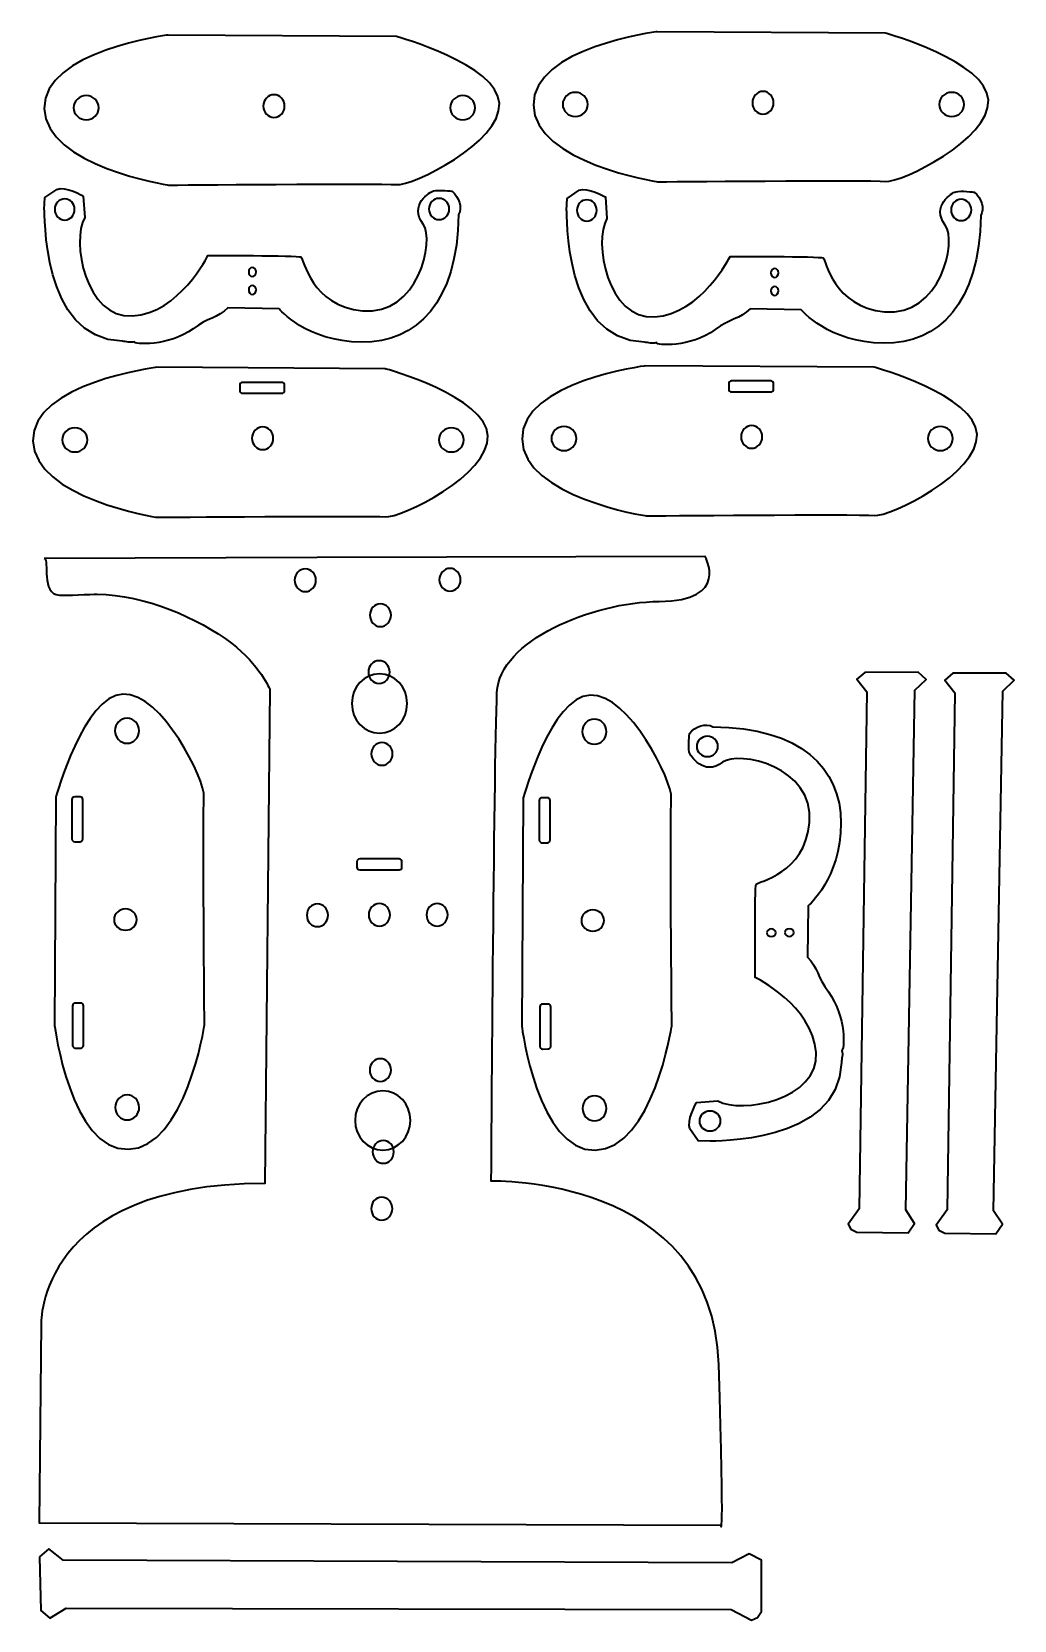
# Model space of a CAD drawing. Header units: centimetres. Extents: x 0.2 to 17.8, y 0 to 28.4.
import ezdxf

# ---------------------------------------------------------------- set-up
doc = ezdxf.new("R2010")
doc.units = ezdxf.units.CM

msp = doc.modelspace()

# ---------------------------------------------------------------- linework, layer by layer
at = {"color": 18, "linetype": 'Continuous', "lineweight": 35, "true_color": 0x000000}
for points in [[(16.068, 16.981), (15.111, 16.976), (14.969, 16.854), (15.148, 16.625), (15.01, 7.379), (14.813, 7.103), (14.86, 7.016), (14.967, 6.962), (15.884, 6.95), (15.998, 7.118), (15.843, 7.359), (16.009, 16.655), (16.211, 16.851), (16.068, 16.981)], [(17.643, 16.964), (16.686, 16.959), (16.544, 16.837), (16.722, 16.608), (16.584, 7.362), (16.388, 7.086), (16.434, 6.999), (16.542, 6.945), (17.459, 6.933), (17.573, 7.101), (17.417, 7.342), (17.584, 16.638), (17.786, 16.834), (17.643, 16.964)], [(0.339, 1.149), (0.361, 0.192), (0.521, 0.052), (0.813, 0.233), (12.72, 0.211), (13.08, 0.018), (13.191, 0.065), (13.259, 0.174), (13.259, 1.091), (13.04, 1.203), (12.733, 1.044), (0.76, 1.094), (0.504, 1.294), (0.339, 1.149)]]:
    msp.add_lwpolyline(points, close=True, dxfattribs=at)
at = {"color": 205, "linetype": 'Continuous', "lineweight": 35, "true_color": 0x846699}
for points, knots in [([(11.392, 28.437), (11.392, 28.437), (15.482, 28.412), (15.482, 28.412), (15.482, 28.412), (17.297, 27.913), (17.323, 27.211), (17.349, 26.509), (15.776, 25.736), (15.48, 25.761), (15.185, 25.786), (11.398, 25.753), (11.398, 25.753), (11.398, 25.753), (9.2, 26.093), (9.178, 27.123), (9.156, 28.154), (11.392, 28.437), (11.392, 28.437)], [0, 0, 0, 0, 1, 1, 1, 2, 2, 2, 3, 3, 3, 4, 4, 4, 5, 5, 5, 6, 6, 6, 6]), ([(2.637, 28.378), (2.637, 28.378), (6.727, 28.352), (6.727, 28.352), (6.727, 28.352), (8.543, 27.854), (8.569, 27.152), (8.594, 26.45), (7.021, 25.676), (6.726, 25.702), (6.43, 25.727), (2.644, 25.694), (2.644, 25.694), (2.644, 25.694), (0.445, 26.034), (0.423, 27.064), (0.401, 28.094), (2.637, 28.378), (2.637, 28.378)], [0, 0, 0, 0, 1, 1, 1, 2, 2, 2, 3, 3, 3, 4, 4, 4, 5, 5, 5, 6, 6, 6, 6]), ([(1.173, 27.294), (1.296, 27.294), (1.397, 27.197), (1.397, 27.078), (1.397, 26.959), (1.296, 26.862), (1.173, 26.862), (1.049, 26.862), (0.948, 26.959), (0.948, 27.078), (0.948, 27.197), (1.049, 27.294), (1.173, 27.294)], [0, 0, 0, 0, 1, 1, 1, 2, 2, 2, 3, 3, 3, 4, 4, 4, 4]), ([(4.534, 27.311), (4.639, 27.311), (4.724, 27.22), (4.724, 27.108), (4.724, 26.996), (4.639, 26.905), (4.534, 26.905), (4.429, 26.905), (4.343, 26.996), (4.343, 27.108), (4.343, 27.22), (4.429, 27.311), (4.534, 27.311)], [0, 0, 0, 0, 1, 1, 1, 2, 2, 2, 3, 3, 3, 4, 4, 4, 4]), ([(7.912, 27.294), (8.036, 27.294), (8.136, 27.197), (8.136, 27.078), (8.136, 26.959), (8.036, 26.862), (7.912, 26.862), (7.788, 26.862), (7.688, 26.959), (7.688, 27.078), (7.688, 27.197), (7.788, 27.294), (7.912, 27.294)], [0, 0, 0, 0, 1, 1, 1, 2, 2, 2, 3, 3, 3, 4, 4, 4, 4]), ([(9.927, 27.353), (10.051, 27.353), (10.152, 27.257), (10.152, 27.137), (10.152, 27.018), (10.051, 26.922), (9.927, 26.922), (9.803, 26.922), (9.703, 27.018), (9.703, 27.137), (9.703, 27.257), (9.803, 27.353), (9.927, 27.353)], [0, 0, 0, 0, 1, 1, 1, 2, 2, 2, 3, 3, 3, 4, 4, 4, 4]), ([(13.288, 27.37), (13.394, 27.37), (13.479, 27.279), (13.479, 27.167), (13.479, 27.055), (13.394, 26.964), (13.288, 26.964), (13.183, 26.964), (13.098, 27.055), (13.098, 27.167), (13.098, 27.279), (13.183, 27.37), (13.288, 27.37)], [0, 0, 0, 0, 1, 1, 1, 2, 2, 2, 3, 3, 3, 4, 4, 4, 4]), ([(16.667, 27.353), (16.79, 27.353), (16.891, 27.257), (16.891, 27.137), (16.891, 27.018), (16.79, 26.922), (16.667, 26.922), (16.543, 26.922), (16.442, 27.018), (16.442, 27.137), (16.442, 27.257), (16.543, 27.353), (16.667, 27.353)], [0, 0, 0, 0, 1, 1, 1, 2, 2, 2, 3, 3, 3, 4, 4, 4, 4]), ([(0.423, 25.26), (0.443, 25.245), (0.343, 22.944), (1.82, 22.899), (1.891, 22.897), (1.957, 22.866), (2.035, 22.892), (2.011, 22.838), (2.652, 22.803), (3.085, 23.125), (3.352, 23.324), (3.524, 23.31), (3.709, 23.497), (3.709, 23.497), (4.625, 23.48), (4.625, 23.48), (4.625, 23.48), (5.11, 22.891), (6.101, 22.883), (7.092, 22.875), (7.819, 23.597), (7.838, 25.166), (7.913, 25.293), (7.847, 25.48), (7.722, 25.584), (7.722, 25.584), (7.488, 25.614), (7.391, 25.592), (7.327, 25.578), (6.947, 25.335), (7.203, 24.996), (7.421, 24.706), (7.115, 23.352), (6.119, 23.445), (5.195, 23.532), (5.067, 24.379), (5.017, 24.408), (4.966, 24.438), (3.352, 24.434), (3.352, 24.434), (3.352, 24.434), (2.842, 23.402), (1.999, 23.352), (1.157, 23.301), (0.902, 24.7), (1.147, 25.115), (1.147, 25.115), (1.121, 25.498), (1.121, 25.498), (1.121, 25.498), (0.788, 25.687), (0.648, 25.618), (0.648, 25.618), (0.434, 25.473), (0.434, 25.473), (0.434, 25.473), (0.423, 25.26), (0.423, 25.26)], [0, 0, 0, 0, 1, 1, 1, 2, 2, 2, 3, 3, 3, 4, 4, 4, 5, 5, 5, 6, 6, 6, 7, 7, 7, 8, 8, 8, 9, 9, 9, 10, 10, 10, 11, 11, 11, 12, 12, 12, 13, 13, 13, 14, 14, 14, 15, 15, 15, 16, 16, 16, 17, 17, 17, 18, 18, 18, 19, 19, 19, 19]), ([(9.771, 25.243), (9.79, 25.228), (9.69, 22.927), (11.167, 22.882), (11.238, 22.88), (11.304, 22.849), (11.383, 22.875), (11.358, 22.821), (11.999, 22.786), (12.432, 23.108), (12.699, 23.307), (12.871, 23.293), (13.057, 23.48), (13.057, 23.48), (13.972, 23.463), (13.972, 23.463), (13.972, 23.463), (14.458, 22.874), (15.448, 22.866), (16.439, 22.858), (17.166, 23.58), (17.186, 25.149), (17.261, 25.276), (17.195, 25.464), (17.069, 25.567), (17.069, 25.567), (16.835, 25.598), (16.738, 25.575), (16.674, 25.561), (16.294, 25.318), (16.55, 24.979), (16.769, 24.689), (16.462, 23.335), (15.466, 23.428), (14.543, 23.515), (14.414, 24.362), (14.365, 24.391), (14.313, 24.421), (12.699, 24.417), (12.699, 24.417), (12.699, 24.417), (12.189, 23.385), (11.347, 23.335), (10.504, 23.284), (10.249, 24.683), (10.494, 25.098), (10.494, 25.098), (10.468, 25.481), (10.468, 25.481), (10.468, 25.481), (10.135, 25.67), (9.995, 25.601), (9.995, 25.601), (9.781, 25.456), (9.781, 25.456), (9.781, 25.456), (9.771, 25.243), (9.771, 25.243)], [0, 0, 0, 0, 1, 1, 1, 2, 2, 2, 3, 3, 3, 4, 4, 4, 5, 5, 5, 6, 6, 6, 7, 7, 7, 8, 8, 8, 9, 9, 9, 10, 10, 10, 11, 11, 11, 12, 12, 12, 13, 13, 13, 14, 14, 14, 15, 15, 15, 16, 16, 16, 17, 17, 17, 18, 18, 18, 19, 19, 19, 19]), ([(9.771, 25.243), (9.79, 25.228), (9.69, 22.927), (11.167, 22.882), (11.238, 22.88), (11.304, 22.849), (11.383, 22.875), (11.358, 22.821), (11.999, 22.786), (12.432, 23.108), (12.699, 23.307), (12.871, 23.293), (13.057, 23.48), (13.057, 23.48), (13.972, 23.463), (13.972, 23.463), (13.972, 23.463), (14.458, 22.874), (15.448, 22.866), (16.439, 22.858), (17.166, 23.58), (17.186, 25.149), (17.261, 25.276), (17.195, 25.464), (17.069, 25.567), (17.069, 25.567), (16.835, 25.598), (16.738, 25.575), (16.674, 25.561), (16.294, 25.318), (16.55, 24.979), (16.769, 24.689), (16.462, 23.335), (15.466, 23.428), (14.543, 23.515), (14.414, 24.362), (14.365, 24.391), (14.313, 24.421), (12.699, 24.417), (12.699, 24.417), (12.699, 24.417), (12.189, 23.385), (11.347, 23.335), (10.504, 23.284), (10.249, 24.683), (10.494, 25.098), (10.494, 25.098), (10.468, 25.481), (10.468, 25.481), (10.468, 25.481), (10.135, 25.67), (9.995, 25.601), (9.995, 25.601), (9.781, 25.456), (9.781, 25.456), (9.781, 25.456), (9.771, 25.243), (9.771, 25.243)], [0, 0, 0, 0, 1, 1, 1, 2, 2, 2, 3, 3, 3, 4, 4, 4, 5, 5, 5, 6, 6, 6, 7, 7, 7, 8, 8, 8, 9, 9, 9, 10, 10, 10, 11, 11, 11, 12, 12, 12, 13, 13, 13, 14, 14, 14, 15, 15, 15, 16, 16, 16, 17, 17, 17, 18, 18, 18, 19, 19, 19, 19]), ([(0.787, 25.448), (0.886, 25.448), (0.965, 25.363), (0.965, 25.258), (0.965, 25.153), (0.886, 25.067), (0.787, 25.067), (0.689, 25.067), (0.61, 25.153), (0.61, 25.258), (0.61, 25.363), (0.689, 25.448), (0.787, 25.448)], [0, 0, 0, 0, 1, 1, 1, 2, 2, 2, 3, 3, 3, 4, 4, 4, 4]), ([(7.489, 25.457), (7.589, 25.457), (7.671, 25.372), (7.671, 25.266), (7.671, 25.161), (7.589, 25.076), (7.489, 25.076), (7.388, 25.076), (7.307, 25.161), (7.307, 25.266), (7.307, 25.372), (7.388, 25.457), (7.489, 25.457)], [0, 0, 0, 0, 1, 1, 1, 2, 2, 2, 3, 3, 3, 4, 4, 4, 4]), ([(10.135, 25.431), (10.233, 25.431), (10.312, 25.346), (10.312, 25.241), (10.312, 25.136), (10.233, 25.05), (10.135, 25.05), (10.036, 25.05), (9.957, 25.136), (9.957, 25.241), (9.957, 25.346), (10.036, 25.431), (10.135, 25.431)], [0, 0, 0, 0, 1, 1, 1, 2, 2, 2, 3, 3, 3, 4, 4, 4, 4]), ([(16.836, 25.44), (16.936, 25.44), (17.018, 25.355), (17.018, 25.249), (17.018, 25.144), (16.936, 25.059), (16.836, 25.059), (16.735, 25.059), (16.654, 25.144), (16.654, 25.249), (16.654, 25.355), (16.735, 25.44), (16.836, 25.44)], [0, 0, 0, 0, 1, 1, 1, 2, 2, 2, 3, 3, 3, 4, 4, 4, 4]), ([(4.149, 24.221), (4.186, 24.221), (4.216, 24.185), (4.216, 24.14), (4.216, 24.096), (4.186, 24.06), (4.149, 24.06), (4.111, 24.06), (4.081, 24.096), (4.081, 24.14), (4.081, 24.185), (4.111, 24.221), (4.149, 24.221)], [0, 0, 0, 0, 1, 1, 1, 2, 2, 2, 3, 3, 3, 4, 4, 4, 4]), ([(13.496, 24.204), (13.533, 24.204), (13.564, 24.168), (13.564, 24.123), (13.564, 24.079), (13.533, 24.043), (13.496, 24.043), (13.458, 24.043), (13.428, 24.079), (13.428, 24.123), (13.428, 24.168), (13.458, 24.204), (13.496, 24.204)], [0, 0, 0, 0, 1, 1, 1, 2, 2, 2, 3, 3, 3, 4, 4, 4, 4]), ([(4.149, 23.899), (4.186, 23.899), (4.216, 23.863), (4.216, 23.819), (4.216, 23.774), (4.186, 23.738), (4.149, 23.738), (4.111, 23.738), (4.081, 23.774), (4.081, 23.819), (4.081, 23.863), (4.111, 23.899), (4.149, 23.899)], [0, 0, 0, 0, 1, 1, 1, 2, 2, 2, 3, 3, 3, 4, 4, 4, 4]), ([(13.496, 23.882), (13.533, 23.882), (13.564, 23.846), (13.564, 23.802), (13.564, 23.757), (13.533, 23.721), (13.496, 23.721), (13.458, 23.721), (13.428, 23.757), (13.428, 23.802), (13.428, 23.846), (13.458, 23.882), (13.496, 23.882)], [0, 0, 0, 0, 1, 1, 1, 2, 2, 2, 3, 3, 3, 4, 4, 4, 4]), ([(11.188, 22.46), (11.188, 22.46), (15.279, 22.434), (15.279, 22.434), (15.279, 22.434), (17.094, 21.935), (17.12, 21.233), (17.146, 20.531), (15.572, 19.758), (15.277, 19.783), (14.981, 19.809), (11.195, 19.776), (11.195, 19.776), (11.195, 19.776), (8.997, 20.116), (8.975, 21.146), (8.952, 22.176), (11.188, 22.46), (11.188, 22.46)], [0, 0, 0, 0, 1, 1, 1, 2, 2, 2, 3, 3, 3, 4, 4, 4, 5, 5, 5, 6, 6, 6, 6]), ([(11.188, 22.46), (11.188, 22.46), (15.279, 22.434), (15.279, 22.434), (15.279, 22.434), (17.094, 21.935), (17.12, 21.233), (17.146, 20.531), (15.572, 19.758), (15.277, 19.783), (14.981, 19.809), (11.195, 19.776), (11.195, 19.776), (11.195, 19.776), (8.997, 20.116), (8.975, 21.146), (8.952, 22.176), (11.188, 22.46), (11.188, 22.46)], [0, 0, 0, 0, 1, 1, 1, 2, 2, 2, 3, 3, 3, 4, 4, 4, 5, 5, 5, 6, 6, 6, 6]), ([(2.434, 22.434), (2.434, 22.434), (6.524, 22.409), (6.524, 22.409), (6.524, 22.409), (8.34, 21.91), (8.365, 21.208), (8.391, 20.506), (6.818, 19.733), (6.522, 19.758), (6.227, 19.783), (2.44, 19.75), (2.44, 19.75), (2.44, 19.75), (0.242, 20.09), (0.22, 21.121), (0.198, 22.151), (2.434, 22.434), (2.434, 22.434)], [0, 0, 0, 0, 1, 1, 1, 2, 2, 2, 3, 3, 3, 4, 4, 4, 5, 5, 5, 6, 6, 6, 6]), ([(2.434, 22.434), (2.434, 22.434), (6.524, 22.409), (6.524, 22.409), (6.524, 22.409), (8.34, 21.91), (8.365, 21.208), (8.391, 20.506), (6.818, 19.733), (6.522, 19.758), (6.227, 19.783), (2.44, 19.75), (2.44, 19.75), (2.44, 19.75), (0.242, 20.09), (0.22, 21.121), (0.198, 22.151), (2.434, 22.434), (2.434, 22.434)], [0, 0, 0, 0, 1, 1, 1, 2, 2, 2, 3, 3, 3, 4, 4, 4, 5, 5, 5, 6, 6, 6, 6]), ([(13.479, 22.14), (13.479, 22.14), (13.479, 22.043), (13.479, 22.043), (13.479, 22.016), (13.457, 21.994), (13.43, 21.994), (13.43, 21.994), (12.723, 21.994), (12.723, 21.994), (12.696, 21.994), (12.675, 22.016), (12.675, 22.043), (12.675, 22.043), (12.675, 22.14), (12.675, 22.14), (12.675, 22.167), (12.696, 22.189), (12.723, 22.189), (12.723, 22.189), (13.43, 22.189), (13.43, 22.189), (13.457, 22.189), (13.479, 22.167), (13.479, 22.14)], [0, 0, 0, 0, 1, 1, 1, 2, 2, 2, 3, 3, 3, 4, 4, 4, 5, 5, 5, 6, 6, 6, 7, 7, 7, 8, 8, 8, 8]), ([(4.724, 22.115), (4.724, 22.115), (4.724, 22.017), (4.724, 22.017), (4.724, 21.99), (4.703, 21.969), (4.676, 21.969), (4.676, 21.969), (3.969, 21.969), (3.969, 21.969), (3.942, 21.969), (3.92, 21.99), (3.92, 22.017), (3.92, 22.017), (3.92, 22.115), (3.92, 22.115), (3.92, 22.142), (3.942, 22.163), (3.969, 22.163), (3.969, 22.163), (4.676, 22.163), (4.676, 22.163), (4.703, 22.163), (4.724, 22.142), (4.724, 22.115)], [0, 0, 0, 0, 1, 1, 1, 2, 2, 2, 3, 3, 3, 4, 4, 4, 5, 5, 5, 6, 6, 6, 7, 7, 7, 8, 8, 8, 8]), ([(0.969, 21.351), (1.093, 21.351), (1.194, 21.254), (1.194, 21.135), (1.194, 21.015), (1.093, 20.919), (0.969, 20.919), (0.846, 20.919), (0.745, 21.015), (0.745, 21.135), (0.745, 21.254), (0.846, 21.351), (0.969, 21.351)], [0, 0, 0, 0, 1, 1, 1, 2, 2, 2, 3, 3, 3, 4, 4, 4, 4]), ([(0.969, 21.351), (1.093, 21.351), (1.194, 21.254), (1.194, 21.135), (1.194, 21.015), (1.093, 20.919), (0.969, 20.919), (0.846, 20.919), (0.745, 21.015), (0.745, 21.135), (0.745, 21.254), (0.846, 21.351), (0.969, 21.351)], [0, 0, 0, 0, 1, 1, 1, 2, 2, 2, 3, 3, 3, 4, 4, 4, 4]), ([(4.331, 21.367), (4.436, 21.367), (4.521, 21.276), (4.521, 21.164), (4.521, 21.052), (4.436, 20.961), (4.331, 20.961), (4.226, 20.961), (4.14, 21.052), (4.14, 21.164), (4.14, 21.276), (4.226, 21.367), (4.331, 21.367)], [0, 0, 0, 0, 1, 1, 1, 2, 2, 2, 3, 3, 3, 4, 4, 4, 4]), ([(4.331, 21.367), (4.436, 21.367), (4.521, 21.276), (4.521, 21.164), (4.521, 21.052), (4.436, 20.961), (4.331, 20.961), (4.226, 20.961), (4.14, 21.052), (4.14, 21.164), (4.14, 21.276), (4.226, 21.367), (4.331, 21.367)], [0, 0, 0, 0, 1, 1, 1, 2, 2, 2, 3, 3, 3, 4, 4, 4, 4]), ([(7.709, 21.351), (7.833, 21.351), (7.933, 21.254), (7.933, 21.135), (7.933, 21.015), (7.833, 20.919), (7.709, 20.919), (7.585, 20.919), (7.485, 21.015), (7.485, 21.135), (7.485, 21.254), (7.585, 21.351), (7.709, 21.351)], [0, 0, 0, 0, 1, 1, 1, 2, 2, 2, 3, 3, 3, 4, 4, 4, 4]), ([(7.709, 21.351), (7.833, 21.351), (7.933, 21.254), (7.933, 21.135), (7.933, 21.015), (7.833, 20.919), (7.709, 20.919), (7.585, 20.919), (7.485, 21.015), (7.485, 21.135), (7.485, 21.254), (7.585, 21.351), (7.709, 21.351)], [0, 0, 0, 0, 1, 1, 1, 2, 2, 2, 3, 3, 3, 4, 4, 4, 4]), ([(9.724, 21.376), (9.848, 21.376), (9.948, 21.279), (9.948, 21.16), (9.948, 21.041), (9.848, 20.944), (9.724, 20.944), (9.6, 20.944), (9.5, 21.041), (9.5, 21.16), (9.5, 21.279), (9.6, 21.376), (9.724, 21.376)], [0, 0, 0, 0, 1, 1, 1, 2, 2, 2, 3, 3, 3, 4, 4, 4, 4]), ([(9.724, 21.376), (9.848, 21.376), (9.948, 21.279), (9.948, 21.16), (9.948, 21.041), (9.848, 20.944), (9.724, 20.944), (9.6, 20.944), (9.5, 21.041), (9.5, 21.16), (9.5, 21.279), (9.6, 21.376), (9.724, 21.376)], [0, 0, 0, 0, 1, 1, 1, 2, 2, 2, 3, 3, 3, 4, 4, 4, 4]), ([(13.085, 21.393), (13.19, 21.393), (13.276, 21.302), (13.276, 21.19), (13.276, 21.078), (13.19, 20.986), (13.085, 20.986), (12.98, 20.986), (12.895, 21.078), (12.895, 21.19), (12.895, 21.302), (12.98, 21.393), (13.085, 21.393)], [0, 0, 0, 0, 1, 1, 1, 2, 2, 2, 3, 3, 3, 4, 4, 4, 4]), ([(13.085, 21.393), (13.19, 21.393), (13.276, 21.302), (13.276, 21.19), (13.276, 21.078), (13.19, 20.986), (13.085, 20.986), (12.98, 20.986), (12.895, 21.078), (12.895, 21.19), (12.895, 21.302), (12.98, 21.393), (13.085, 21.393)], [0, 0, 0, 0, 1, 1, 1, 2, 2, 2, 3, 3, 3, 4, 4, 4, 4]), ([(16.463, 21.376), (16.587, 21.376), (16.688, 21.279), (16.688, 21.16), (16.688, 21.041), (16.587, 20.944), (16.463, 20.944), (16.34, 20.944), (16.239, 21.041), (16.239, 21.16), (16.239, 21.279), (16.34, 21.376), (16.463, 21.376)], [0, 0, 0, 0, 1, 1, 1, 2, 2, 2, 3, 3, 3, 4, 4, 4, 4]), ([(16.463, 21.376), (16.587, 21.376), (16.688, 21.279), (16.688, 21.16), (16.688, 21.041), (16.587, 20.944), (16.463, 20.944), (16.34, 20.944), (16.239, 21.041), (16.239, 21.16), (16.239, 21.279), (16.34, 21.376), (16.463, 21.376)], [0, 0, 0, 0, 1, 1, 1, 2, 2, 2, 3, 3, 3, 4, 4, 4, 4]), ([(0.423, 19.014), (0.423, 19.014), (5.308, 19.029), (5.308, 19.029), (5.308, 19.029), (12.251, 19.048), (12.251, 19.048), (12.251, 19.048), (12.709, 18.253), (11.428, 18.244), (10.224, 18.236), (8.562, 17.536), (8.526, 16.618), (8.471, 15.219), (8.424, 7.872), (8.424, 7.872), (8.424, 7.872), (12.391, 7.981), (12.497, 4.595), (12.602, 1.209), (12.531, 1.716), (12.531, 1.716), (12.531, 1.716), (0.33, 1.759), (0.33, 1.759), (0.33, 1.759), (0.364, 5.323), (0.364, 5.323), (0.364, 5.323), (0.31, 7.836), (4.369, 7.829), (4.369, 7.829), (4.462, 16.668), (4.462, 16.668), (4.462, 16.668), (4.28, 17.111), (3.774, 17.498), (3.184, 17.95), (2.215, 18.365), (1.371, 18.375), (1.265, 18.376), (0.795, 18.35), (0.696, 18.356), (0.351, 18.379), (0.52, 18.984), (0.423, 19.014)], [0, 0, 0, 0, 1, 1, 1, 2, 2, 2, 3, 3, 3, 4, 4, 4, 5, 5, 5, 6, 6, 6, 7, 7, 7, 8, 8, 8, 9, 9, 9, 10, 10, 10, 11, 11, 11, 12, 12, 12, 13, 13, 13, 14, 14, 14, 15, 15, 15, 15]), ([(5.094, 18.421), (4.989, 18.421), (4.904, 18.512), (4.904, 18.624), (4.903, 18.736), (4.989, 18.827), (5.094, 18.827), (5.199, 18.827), (5.284, 18.736), (5.285, 18.624), (5.285, 18.512), (5.199, 18.421), (5.094, 18.421)], [0, 0, 0, 0, 1, 1, 1, 2, 2, 2, 3, 3, 3, 4, 4, 4, 4]), ([(7.685, 18.43), (7.58, 18.43), (7.494, 18.521), (7.494, 18.633), (7.494, 18.745), (7.58, 18.836), (7.685, 18.836), (7.79, 18.836), (7.875, 18.745), (7.875, 18.633), (7.875, 18.521), (7.79, 18.43), (7.685, 18.43)], [0, 0, 0, 0, 1, 1, 1, 2, 2, 2, 3, 3, 3, 4, 4, 4, 4]), ([(6.44, 17.795), (6.335, 17.795), (6.25, 17.886), (6.25, 17.998), (6.25, 18.11), (6.335, 18.201), (6.44, 18.201), (6.545, 18.201), (6.631, 18.11), (6.631, 17.998), (6.631, 17.886), (6.545, 17.795), (6.44, 17.795)], [0, 0, 0, 0, 1, 1, 1, 2, 2, 2, 3, 3, 3, 4, 4, 4, 4]), ([(6.415, 16.779), (6.31, 16.779), (6.225, 16.87), (6.225, 16.982), (6.225, 17.094), (6.31, 17.185), (6.415, 17.185), (6.52, 17.185), (6.606, 17.094), (6.606, 16.982), (6.606, 16.87), (6.52, 16.779), (6.415, 16.779)], [0, 0, 0, 0, 1, 1, 1, 2, 2, 2, 3, 3, 3, 4, 4, 4, 4]), ([(6.423, 15.89), (6.149, 15.889), (5.927, 16.127), (5.927, 16.419), (5.927, 16.711), (6.149, 16.948), (6.423, 16.948), (6.697, 16.948), (6.919, 16.711), (6.919, 16.419), (6.919, 16.127), (6.697, 15.89), (6.423, 15.89)], [0, 0, 0, 0, 1, 1, 1, 2, 2, 2, 3, 3, 3, 4, 4, 4, 4]), ([(0.606, 10.656), (0.606, 10.656), (0.63, 14.746), (0.63, 14.746), (0.63, 14.746), (1.128, 16.562), (1.83, 16.588), (2.532, 16.614), (3.306, 15.041), (3.281, 14.746), (3.256, 14.45), (3.29, 10.664), (3.29, 10.664), (3.29, 10.664), (2.951, 8.465), (1.921, 8.443), (0.891, 8.42), (0.606, 10.656), (0.606, 10.656)], [0, 0, 0, 0, 1, 1, 1, 2, 2, 2, 3, 3, 3, 4, 4, 4, 5, 5, 5, 6, 6, 6, 6]), ([(0.606, 10.656), (0.606, 10.656), (0.63, 14.746), (0.63, 14.746), (0.63, 14.746), (1.128, 16.562), (1.83, 16.588), (2.532, 16.614), (3.306, 15.041), (3.281, 14.746), (3.256, 14.45), (3.29, 10.664), (3.29, 10.664), (3.29, 10.664), (2.951, 8.465), (1.921, 8.443), (0.891, 8.42), (0.606, 10.656), (0.606, 10.656)], [0, 0, 0, 0, 1, 1, 1, 2, 2, 2, 3, 3, 3, 4, 4, 4, 5, 5, 5, 6, 6, 6, 6]), ([(8.971, 10.639), (8.971, 10.639), (8.995, 14.73), (8.995, 14.73), (8.995, 14.73), (9.493, 16.545), (10.195, 16.571), (10.897, 16.597), (11.671, 15.024), (11.646, 14.729), (11.621, 14.433), (11.655, 10.647), (11.655, 10.647), (11.655, 10.647), (11.316, 8.449), (10.286, 8.426), (9.256, 8.403), (8.971, 10.639), (8.971, 10.639)], [0, 0, 0, 0, 1, 1, 1, 2, 2, 2, 3, 3, 3, 4, 4, 4, 5, 5, 5, 6, 6, 6, 6]), ([(8.971, 10.639), (8.971, 10.639), (8.995, 14.73), (8.995, 14.73), (8.995, 14.73), (9.493, 16.545), (10.195, 16.571), (10.897, 16.597), (11.671, 15.024), (11.646, 14.729), (11.621, 14.433), (11.655, 10.647), (11.655, 10.647), (11.655, 10.647), (11.316, 8.449), (10.286, 8.426), (9.256, 8.403), (8.971, 10.639), (8.971, 10.639)], [0, 0, 0, 0, 1, 1, 1, 2, 2, 2, 3, 3, 3, 4, 4, 4, 5, 5, 5, 6, 6, 6, 6]), ([(1.688, 15.932), (1.688, 16.055), (1.784, 16.156), (1.904, 16.156), (2.023, 16.156), (2.12, 16.056), (2.12, 15.932), (2.12, 15.808), (2.023, 15.707), (1.904, 15.707), (1.785, 15.707), (1.688, 15.808), (1.688, 15.932)], [0, 0, 0, 0, 1, 1, 1, 2, 2, 2, 3, 3, 3, 4, 4, 4, 4]), ([(1.688, 15.932), (1.688, 16.055), (1.784, 16.156), (1.904, 16.156), (2.023, 16.156), (2.12, 16.056), (2.12, 15.932), (2.12, 15.808), (2.023, 15.707), (1.904, 15.707), (1.785, 15.707), (1.688, 15.808), (1.688, 15.932)], [0, 0, 0, 0, 1, 1, 1, 2, 2, 2, 3, 3, 3, 4, 4, 4, 4]), ([(10.053, 15.915), (10.053, 16.038), (10.15, 16.139), (10.269, 16.139), (10.388, 16.139), (10.485, 16.039), (10.485, 15.915), (10.485, 15.791), (10.388, 15.69), (10.269, 15.69), (10.15, 15.69), (10.053, 15.791), (10.053, 15.915)], [0, 0, 0, 0, 1, 1, 1, 2, 2, 2, 3, 3, 3, 4, 4, 4, 4]), ([(10.053, 15.915), (10.053, 16.038), (10.15, 16.139), (10.269, 16.139), (10.388, 16.139), (10.485, 16.039), (10.485, 15.915), (10.485, 15.791), (10.388, 15.69), (10.269, 15.69), (10.15, 15.69), (10.053, 15.791), (10.053, 15.915)], [0, 0, 0, 0, 1, 1, 1, 2, 2, 2, 3, 3, 3, 4, 4, 4, 4]), ([(12.34, 8.586), (12.354, 8.605), (14.656, 8.519), (14.692, 9.996), (14.694, 10.067), (14.725, 10.133), (14.698, 10.212), (14.752, 10.188), (14.784, 10.829), (14.459, 11.26), (14.259, 11.526), (14.272, 11.698), (14.084, 11.882), (14.084, 11.882), (14.095, 12.798), (14.095, 12.798), (14.095, 12.798), (14.681, 13.287), (14.683, 14.278), (14.685, 15.268), (13.96, 15.991), (12.39, 16.002), (12.263, 16.076), (12.076, 16.009), (11.973, 15.883), (11.973, 15.883), (11.944, 15.648), (11.967, 15.551), (11.982, 15.487), (12.227, 15.109), (12.564, 15.367), (12.853, 15.587), (14.209, 15.288), (14.121, 14.292), (14.039, 13.368), (13.193, 13.235), (13.165, 13.185), (13.135, 13.133), (13.149, 11.519), (13.149, 11.519), (13.149, 11.519), (14.183, 11.015), (14.239, 10.173), (14.294, 9.331), (12.897, 9.068), (12.48, 9.31), (12.48, 9.31), (12.098, 9.283), (12.098, 9.283), (12.098, 9.283), (11.911, 8.948), (11.981, 8.809), (11.981, 8.809), (12.126, 8.595), (12.126, 8.595), (12.126, 8.595), (12.34, 8.586), (12.34, 8.586)], [0, 0, 0, 0, 1, 1, 1, 2, 2, 2, 3, 3, 3, 4, 4, 4, 5, 5, 5, 6, 6, 6, 7, 7, 7, 8, 8, 8, 9, 9, 9, 10, 10, 10, 11, 11, 11, 12, 12, 12, 13, 13, 13, 14, 14, 14, 15, 15, 15, 16, 16, 16, 17, 17, 17, 18, 18, 18, 19, 19, 19, 19]), ([(12.34, 8.586), (12.354, 8.605), (14.656, 8.519), (14.692, 9.996), (14.694, 10.067), (14.725, 10.133), (14.698, 10.212), (14.752, 10.188), (14.784, 10.829), (14.459, 11.26), (14.259, 11.526), (14.272, 11.698), (14.084, 11.882), (14.084, 11.882), (14.095, 12.798), (14.095, 12.798), (14.095, 12.798), (14.681, 13.287), (14.683, 14.278), (14.685, 15.268), (13.96, 15.991), (12.39, 16.002), (12.263, 16.076), (12.076, 16.009), (11.973, 15.883), (11.973, 15.883), (11.944, 15.648), (11.967, 15.551), (11.982, 15.487), (12.227, 15.109), (12.564, 15.367), (12.853, 15.587), (14.209, 15.288), (14.121, 14.292), (14.039, 13.368), (13.193, 13.235), (13.165, 13.185), (13.135, 13.133), (13.149, 11.519), (13.149, 11.519), (13.149, 11.519), (14.183, 11.015), (14.239, 10.173), (14.294, 9.331), (12.897, 9.068), (12.48, 9.31), (12.48, 9.31), (12.098, 9.283), (12.098, 9.283), (12.098, 9.283), (11.911, 8.948), (11.981, 8.809), (11.981, 8.809), (12.126, 8.595), (12.126, 8.595), (12.126, 8.595), (12.34, 8.586), (12.34, 8.586)], [0, 0, 0, 0, 1, 1, 1, 2, 2, 2, 3, 3, 3, 4, 4, 4, 5, 5, 5, 6, 6, 6, 7, 7, 7, 8, 8, 8, 9, 9, 9, 10, 10, 10, 11, 11, 11, 12, 12, 12, 13, 13, 13, 14, 14, 14, 15, 15, 15, 16, 16, 16, 17, 17, 17, 18, 18, 18, 19, 19, 19, 19]), ([(6.466, 15.314), (6.361, 15.314), (6.276, 15.405), (6.276, 15.517), (6.276, 15.629), (6.361, 15.72), (6.466, 15.72), (6.571, 15.72), (6.657, 15.629), (6.657, 15.517), (6.657, 15.405), (6.571, 15.314), (6.466, 15.314)], [0, 0, 0, 0, 1, 1, 1, 2, 2, 2, 3, 3, 3, 4, 4, 4, 4]), ([(12.101, 15.65), (12.101, 15.751), (12.186, 15.833), (12.291, 15.833), (12.396, 15.834), (12.482, 15.753), (12.482, 15.652), (12.483, 15.552), (12.398, 15.47), (12.293, 15.469), (12.188, 15.469), (12.102, 15.55), (12.101, 15.65)], [0, 0, 0, 0, 1, 1, 1, 2, 2, 2, 3, 3, 3, 4, 4, 4, 4]), ([(0.967, 14.75), (0.967, 14.75), (1.064, 14.75), (1.064, 14.75), (1.091, 14.75), (1.113, 14.728), (1.113, 14.702), (1.113, 14.702), (1.113, 13.995), (1.113, 13.995), (1.113, 13.968), (1.091, 13.946), (1.064, 13.946), (1.064, 13.946), (0.967, 13.946), (0.967, 13.946), (0.94, 13.946), (0.918, 13.968), (0.918, 13.995), (0.918, 13.995), (0.918, 14.701), (0.918, 14.701), (0.918, 14.728), (0.94, 14.75), (0.967, 14.75)], [0, 0, 0, 0, 1, 1, 1, 2, 2, 2, 3, 3, 3, 4, 4, 4, 5, 5, 5, 6, 6, 6, 7, 7, 7, 8, 8, 8, 8]), ([(0.967, 14.75), (0.967, 14.75), (1.064, 14.75), (1.064, 14.75), (1.091, 14.75), (1.113, 14.728), (1.113, 14.702), (1.113, 14.702), (1.113, 13.995), (1.113, 13.995), (1.113, 13.968), (1.091, 13.946), (1.064, 13.946), (1.064, 13.946), (0.967, 13.946), (0.967, 13.946), (0.94, 13.946), (0.918, 13.968), (0.918, 13.995), (0.918, 13.995), (0.918, 14.701), (0.918, 14.701), (0.918, 14.728), (0.94, 14.75), (0.967, 14.75)], [0, 0, 0, 0, 1, 1, 1, 2, 2, 2, 3, 3, 3, 4, 4, 4, 5, 5, 5, 6, 6, 6, 7, 7, 7, 8, 8, 8, 8]), ([(9.332, 14.733), (9.332, 14.733), (9.429, 14.733), (9.429, 14.733), (9.456, 14.733), (9.478, 14.712), (9.478, 14.685), (9.478, 14.685), (9.478, 13.978), (9.478, 13.978), (9.478, 13.951), (9.456, 13.929), (9.429, 13.929), (9.429, 13.929), (9.332, 13.929), (9.332, 13.929), (9.305, 13.929), (9.283, 13.951), (9.283, 13.978), (9.283, 13.978), (9.283, 14.685), (9.283, 14.685), (9.283, 14.711), (9.305, 14.733), (9.332, 14.733)], [0, 0, 0, 0, 1, 1, 1, 2, 2, 2, 3, 3, 3, 4, 4, 4, 5, 5, 5, 6, 6, 6, 7, 7, 7, 8, 8, 8, 8]), ([(9.332, 14.733), (9.332, 14.733), (9.429, 14.733), (9.429, 14.733), (9.456, 14.733), (9.478, 14.712), (9.478, 14.685), (9.478, 14.685), (9.478, 13.978), (9.478, 13.978), (9.478, 13.951), (9.456, 13.929), (9.429, 13.929), (9.429, 13.929), (9.332, 13.929), (9.332, 13.929), (9.305, 13.929), (9.283, 13.951), (9.283, 13.978), (9.283, 13.978), (9.283, 14.685), (9.283, 14.685), (9.283, 14.711), (9.305, 14.733), (9.332, 14.733)], [0, 0, 0, 0, 1, 1, 1, 2, 2, 2, 3, 3, 3, 4, 4, 4, 5, 5, 5, 6, 6, 6, 7, 7, 7, 8, 8, 8, 8]), ([(6.824, 13.589), (6.824, 13.589), (6.824, 13.491), (6.824, 13.491), (6.824, 13.464), (6.802, 13.443), (6.775, 13.443), (6.775, 13.443), (6.068, 13.443), (6.068, 13.443), (6.042, 13.443), (6.02, 13.464), (6.02, 13.491), (6.02, 13.491), (6.02, 13.589), (6.02, 13.589), (6.02, 13.616), (6.042, 13.637), (6.068, 13.637), (6.068, 13.637), (6.775, 13.637), (6.775, 13.637), (6.802, 13.637), (6.824, 13.616), (6.824, 13.589)], [0, 0, 0, 0, 1, 1, 1, 2, 2, 2, 3, 3, 3, 4, 4, 4, 5, 5, 5, 6, 6, 6, 7, 7, 7, 8, 8, 8, 8]), ([(5.313, 12.833), (5.418, 12.833), (5.503, 12.742), (5.503, 12.63), (5.503, 12.518), (5.418, 12.427), (5.313, 12.427), (5.208, 12.427), (5.122, 12.518), (5.122, 12.63), (5.122, 12.742), (5.208, 12.833), (5.313, 12.833)], [0, 0, 0, 0, 1, 1, 1, 2, 2, 2, 3, 3, 3, 4, 4, 4, 4]), ([(6.422, 12.842), (6.527, 12.842), (6.612, 12.75), (6.612, 12.638), (6.612, 12.526), (6.527, 12.435), (6.422, 12.435), (6.317, 12.435), (6.231, 12.526), (6.231, 12.638), (6.231, 12.75), (6.317, 12.842), (6.422, 12.842)], [0, 0, 0, 0, 1, 1, 1, 2, 2, 2, 3, 3, 3, 4, 4, 4, 4]), ([(6.422, 12.842), (6.527, 12.842), (6.612, 12.75), (6.612, 12.638), (6.612, 12.526), (6.527, 12.435), (6.422, 12.435), (6.317, 12.435), (6.231, 12.526), (6.231, 12.638), (6.231, 12.75), (6.317, 12.842), (6.422, 12.842)], [0, 0, 0, 0, 1, 1, 1, 2, 2, 2, 3, 3, 3, 4, 4, 4, 4]), ([(6.422, 12.842), (6.527, 12.842), (6.612, 12.75), (6.612, 12.638), (6.612, 12.526), (6.527, 12.435), (6.422, 12.435), (6.317, 12.435), (6.231, 12.526), (6.231, 12.638), (6.231, 12.75), (6.317, 12.842), (6.422, 12.842)], [0, 0, 0, 0, 1, 1, 1, 2, 2, 2, 3, 3, 3, 4, 4, 4, 4]), ([(7.455, 12.842), (7.56, 12.842), (7.645, 12.75), (7.645, 12.638), (7.645, 12.526), (7.56, 12.435), (7.455, 12.435), (7.35, 12.435), (7.264, 12.526), (7.264, 12.638), (7.264, 12.75), (7.35, 12.842), (7.455, 12.842)], [0, 0, 0, 0, 1, 1, 1, 2, 2, 2, 3, 3, 3, 4, 4, 4, 4]), ([(1.672, 12.553), (1.672, 12.659), (1.763, 12.744), (1.875, 12.744), (1.988, 12.744), (2.079, 12.659), (2.079, 12.554), (2.079, 12.448), (1.988, 12.363), (1.876, 12.363), (1.763, 12.363), (1.672, 12.448), (1.672, 12.553)], [0, 0, 0, 0, 1, 1, 1, 2, 2, 2, 3, 3, 3, 4, 4, 4, 4]), ([(1.672, 12.553), (1.672, 12.659), (1.763, 12.744), (1.875, 12.744), (1.988, 12.744), (2.079, 12.659), (2.079, 12.554), (2.079, 12.448), (1.988, 12.363), (1.876, 12.363), (1.763, 12.363), (1.672, 12.448), (1.672, 12.553)], [0, 0, 0, 0, 1, 1, 1, 2, 2, 2, 3, 3, 3, 4, 4, 4, 4]), ([(10.037, 12.536), (10.037, 12.642), (10.128, 12.727), (10.24, 12.727), (10.353, 12.727), (10.444, 12.642), (10.444, 12.537), (10.444, 12.431), (10.353, 12.346), (10.241, 12.346), (10.129, 12.346), (10.037, 12.431), (10.037, 12.536)], [0, 0, 0, 0, 1, 1, 1, 2, 2, 2, 3, 3, 3, 4, 4, 4, 4]), ([(10.037, 12.536), (10.037, 12.642), (10.128, 12.727), (10.24, 12.727), (10.353, 12.727), (10.444, 12.642), (10.444, 12.537), (10.444, 12.431), (10.353, 12.346), (10.241, 12.346), (10.129, 12.346), (10.037, 12.431), (10.037, 12.536)], [0, 0, 0, 0, 1, 1, 1, 2, 2, 2, 3, 3, 3, 4, 4, 4, 4]), ([(13.357, 12.317), (13.357, 12.355), (13.393, 12.385), (13.437, 12.386), (13.481, 12.386), (13.518, 12.356), (13.518, 12.318), (13.518, 12.281), (13.482, 12.25), (13.438, 12.25), (13.394, 12.25), (13.357, 12.28), (13.357, 12.317)], [0, 0, 0, 0, 1, 1, 1, 2, 2, 2, 3, 3, 3, 4, 4, 4, 4]), ([(13.679, 12.319), (13.679, 12.357), (13.714, 12.387), (13.759, 12.387), (13.803, 12.388), (13.839, 12.358), (13.84, 12.32), (13.84, 12.283), (13.804, 12.252), (13.76, 12.252), (13.715, 12.252), (13.679, 12.282), (13.679, 12.319)], [0, 0, 0, 0, 1, 1, 1, 2, 2, 2, 3, 3, 3, 4, 4, 4, 4]), ([(0.977, 11.059), (0.977, 11.059), (1.074, 11.059), (1.074, 11.059), (1.101, 11.059), (1.123, 11.037), (1.123, 11.01), (1.123, 11.01), (1.123, 10.303), (1.123, 10.303), (1.123, 10.276), (1.101, 10.254), (1.074, 10.254), (1.074, 10.254), (0.977, 10.254), (0.977, 10.254), (0.95, 10.254), (0.928, 10.276), (0.928, 10.303), (0.928, 10.303), (0.928, 11.01), (0.928, 11.01), (0.928, 11.037), (0.95, 11.059), (0.977, 11.059)], [0, 0, 0, 0, 1, 1, 1, 2, 2, 2, 3, 3, 3, 4, 4, 4, 5, 5, 5, 6, 6, 6, 7, 7, 7, 8, 8, 8, 8]), ([(0.977, 11.059), (0.977, 11.059), (1.074, 11.059), (1.074, 11.059), (1.101, 11.059), (1.123, 11.037), (1.123, 11.01), (1.123, 11.01), (1.123, 10.303), (1.123, 10.303), (1.123, 10.276), (1.101, 10.254), (1.074, 10.254), (1.074, 10.254), (0.977, 10.254), (0.977, 10.254), (0.95, 10.254), (0.928, 10.276), (0.928, 10.303), (0.928, 10.303), (0.928, 11.01), (0.928, 11.01), (0.928, 11.037), (0.95, 11.059), (0.977, 11.059)], [0, 0, 0, 0, 1, 1, 1, 2, 2, 2, 3, 3, 3, 4, 4, 4, 5, 5, 5, 6, 6, 6, 7, 7, 7, 8, 8, 8, 8]), ([(9.342, 11.042), (9.342, 11.042), (9.439, 11.042), (9.439, 11.042), (9.466, 11.042), (9.488, 11.02), (9.488, 10.993), (9.488, 10.993), (9.488, 10.286), (9.488, 10.286), (9.488, 10.259), (9.466, 10.238), (9.439, 10.238), (9.439, 10.238), (9.342, 10.237), (9.342, 10.237), (9.315, 10.237), (9.293, 10.259), (9.293, 10.286), (9.293, 10.286), (9.293, 10.993), (9.293, 10.993), (9.293, 11.02), (9.315, 11.042), (9.342, 11.042)], [0, 0, 0, 0, 1, 1, 1, 2, 2, 2, 3, 3, 3, 4, 4, 4, 5, 5, 5, 6, 6, 6, 7, 7, 7, 8, 8, 8, 8]), ([(9.342, 11.042), (9.342, 11.042), (9.439, 11.042), (9.439, 11.042), (9.466, 11.042), (9.488, 11.02), (9.488, 10.993), (9.488, 10.993), (9.488, 10.286), (9.488, 10.286), (9.488, 10.259), (9.466, 10.238), (9.439, 10.238), (9.439, 10.238), (9.342, 10.237), (9.342, 10.237), (9.315, 10.237), (9.293, 10.259), (9.293, 10.286), (9.293, 10.286), (9.293, 10.993), (9.293, 10.993), (9.293, 11.02), (9.315, 11.042), (9.342, 11.042)], [0, 0, 0, 0, 1, 1, 1, 2, 2, 2, 3, 3, 3, 4, 4, 4, 5, 5, 5, 6, 6, 6, 7, 7, 7, 8, 8, 8, 8]), ([(6.439, 10.064), (6.544, 10.064), (6.629, 9.973), (6.629, 9.861), (6.629, 9.749), (6.544, 9.658), (6.439, 9.658), (6.334, 9.658), (6.248, 9.749), (6.248, 9.861), (6.248, 9.973), (6.334, 10.064), (6.439, 10.064)], [0, 0, 0, 0, 1, 1, 1, 2, 2, 2, 3, 3, 3, 4, 4, 4, 4]), ([(1.691, 9.192), (1.691, 9.316), (1.787, 9.417), (1.906, 9.417), (2.026, 9.417), (2.122, 9.316), (2.122, 9.192), (2.123, 9.068), (2.026, 8.968), (1.907, 8.968), (1.787, 8.968), (1.691, 9.068), (1.691, 9.192)], [0, 0, 0, 0, 1, 1, 1, 2, 2, 2, 3, 3, 3, 4, 4, 4, 4]), ([(1.691, 9.192), (1.691, 9.316), (1.787, 9.417), (1.906, 9.417), (2.026, 9.417), (2.122, 9.316), (2.122, 9.192), (2.123, 9.068), (2.026, 8.968), (1.907, 8.968), (1.787, 8.968), (1.691, 9.068), (1.691, 9.192)], [0, 0, 0, 0, 1, 1, 1, 2, 2, 2, 3, 3, 3, 4, 4, 4, 4]), ([(6.482, 9.489), (6.756, 9.489), (6.978, 9.252), (6.978, 8.96), (6.978, 8.668), (6.756, 8.43), (6.482, 8.43), (6.208, 8.43), (5.986, 8.668), (5.986, 8.96), (5.986, 9.252), (6.208, 9.489), (6.482, 9.489)], [0, 0, 0, 0, 1, 1, 1, 2, 2, 2, 3, 3, 3, 4, 4, 4, 4]), ([(10.056, 9.175), (10.056, 9.299), (10.152, 9.4), (10.272, 9.4), (10.391, 9.4), (10.487, 9.299), (10.488, 9.175), (10.488, 9.052), (10.391, 8.951), (10.272, 8.951), (10.153, 8.951), (10.056, 9.051), (10.056, 9.175)], [0, 0, 0, 0, 1, 1, 1, 2, 2, 2, 3, 3, 3, 4, 4, 4, 4]), ([(10.056, 9.175), (10.056, 9.299), (10.152, 9.4), (10.272, 9.4), (10.391, 9.4), (10.487, 9.299), (10.488, 9.175), (10.488, 9.052), (10.391, 8.951), (10.272, 8.951), (10.153, 8.951), (10.056, 9.051), (10.056, 9.175)], [0, 0, 0, 0, 1, 1, 1, 2, 2, 2, 3, 3, 3, 4, 4, 4, 4]), ([(12.149, 8.949), (12.149, 9.047), (12.233, 9.127), (12.339, 9.128), (12.444, 9.129), (12.53, 9.049), (12.53, 8.951), (12.531, 8.853), (12.446, 8.773), (12.341, 8.772), (12.235, 8.772), (12.15, 8.851), (12.149, 8.949)], [0, 0, 0, 0, 1, 1, 1, 2, 2, 2, 3, 3, 3, 4, 4, 4, 4]), ([(6.49, 8.6), (6.595, 8.6), (6.68, 8.509), (6.68, 8.397), (6.68, 8.284), (6.595, 8.193), (6.49, 8.193), (6.385, 8.193), (6.299, 8.284), (6.299, 8.397), (6.299, 8.509), (6.385, 8.6), (6.49, 8.6)], [0, 0, 0, 0, 1, 1, 1, 2, 2, 2, 3, 3, 3, 4, 4, 4, 4]), ([(6.464, 7.584), (6.569, 7.584), (6.655, 7.493), (6.655, 7.381), (6.655, 7.268), (6.569, 7.177), (6.464, 7.177), (6.359, 7.177), (6.274, 7.268), (6.274, 7.381), (6.274, 7.493), (6.359, 7.584), (6.464, 7.584)], [0, 0, 0, 0, 1, 1, 1, 2, 2, 2, 3, 3, 3, 4, 4, 4, 4])]:
    msp.add_open_spline(points, degree=3, knots=knots, dxfattribs=at)

doc.saveas('drawing.dxf')
